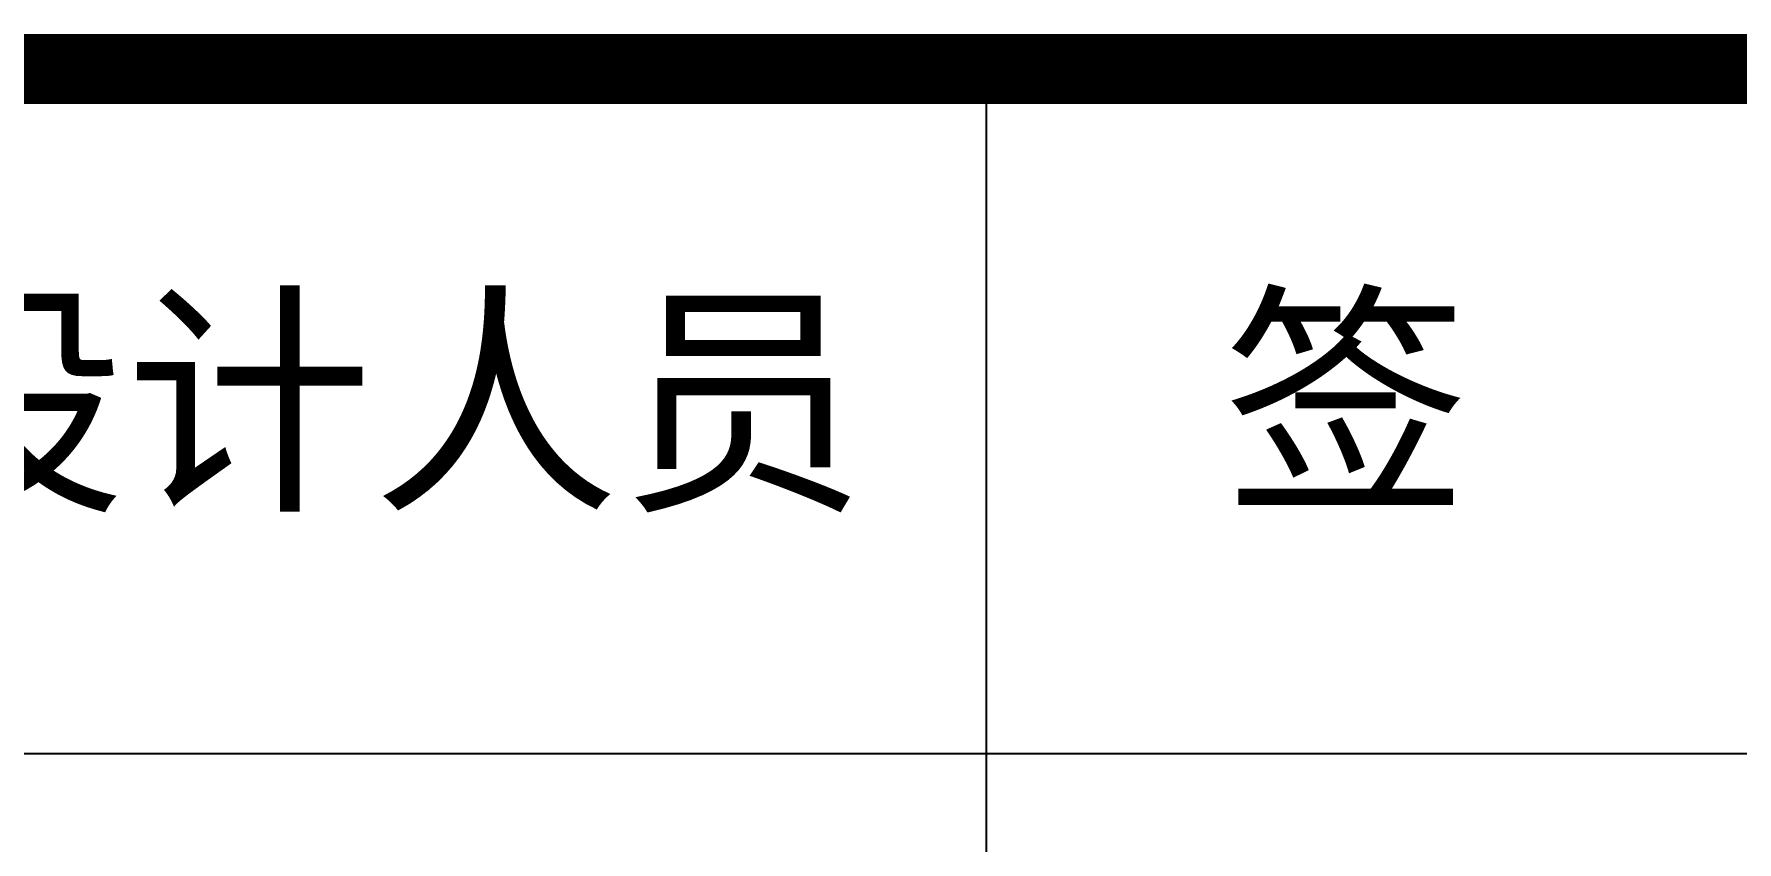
# Model space of a CAD drawing. Extents: x 69728788 to 150676229, y 20164216 to 43663798.
# Drawn here: x 75358762 to 75363614, y 20340659 to 20342963 of the extents above; entities that cross this region are included whole.
import ezdxf

# ---------------------------------------------------------------- set-up
doc = ezdxf.new("R2010")
doc.units = 0
doc.header["$LTSCALE"] = 1000
doc.header["$MEASUREMENT"] = 0
doc.layers.add('图框', color=253, linetype='CONTINUOUS')
doc.styles.add('STYLE-黑体', font='simhei.ttf')

msp = doc.modelspace()

# ---------------------------------------------------------------- linework, layer by layer
at = {"layer": '图框', "color": 0}
msp.add_line((75354357.4, 20340911), (75365713.4, 20340911), dxfattribs=at)
msp.add_line((75354357.4, 20340911), (75365713.4, 20340911), dxfattribs=at)
for const_width in [199.2, 199.2, 199.2, 199.2, 80.7]:
    msp.add_lwpolyline([(75354357.4, 20342863.2), (75365713.7, 20342863.2)], dxfattribs=dict(at, const_width=const_width))
msp.add_lwpolyline([(75361475.3, 20329588.5), (75361475.3, 20342863.2)], dxfattribs=at)

# ---------------------------------------------------------------- texts
at = {"layer": '图框', "color": 0, "style": 'STYLE-黑体'}
for s, p in [('签   字', (75362148.7, 20341657.5)), ('设计人员', (75358319.7, 20341657.5))]:
    msp.add_text(s, height=515.37, dxfattribs=at).set_placement(p)

doc.saveas('drawing.dxf')
